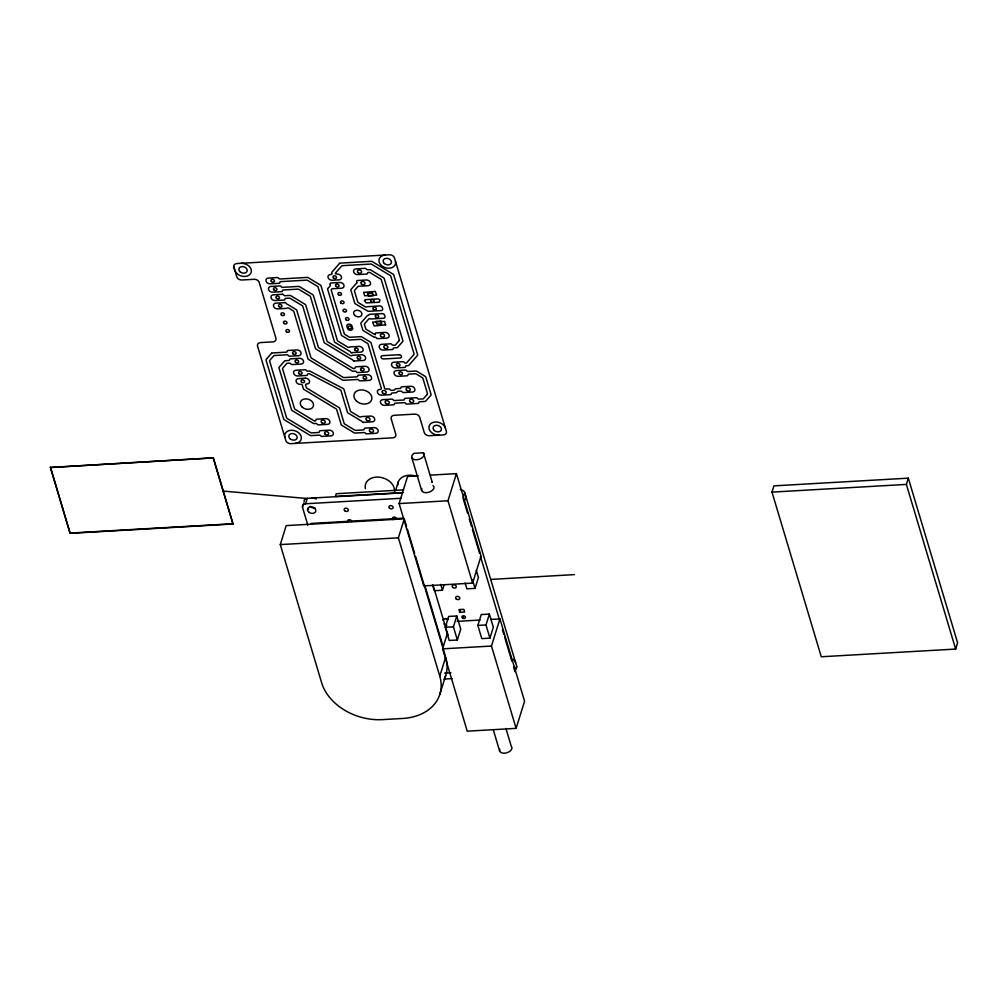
<?xml version="1.0" encoding="UTF-8"?>
<svg xmlns="http://www.w3.org/2000/svg" width="1008" height="1008" viewBox="0 0 1008 1008"><rect width="100%" height="100%" fill="white"/><g stroke="black" fill="none" stroke-linecap="round" stroke-linejoin="round"><path stroke-width="1.5" d="M50.4 467.485L213.368 457.871L232.999 523.996L70.119 533.345L50.4 467.485L213.368 457.871M70.119 533.345L50.488 467.208M444.2 679.216A51.295 38.291 17.3 0 0 445.7 657.14L439.778 676.141A51.295 38.291 17.3 0 1 402.734 718.452L382.385 719.624A51.295 38.291 17.3 0 1 321.691 682.907L280.287 544.597L286.196 525.596L404.296 518.83L406.539 526.34M307.881 525.281L302.488 507.289L303.761 503.206M302.488 507.289A4.271 3.188 17.3 0 1 305.575 503.761L307.264 498.33L402.809 492.849M395.489 490.846L398.261 481.963M430.479 475.121L456.435 473.634L481.081 555.962L472.626 583.103L423.763 585.913L399.118 503.584L407.572 476.431L418.27 475.826M439.778 676.141L398.374 537.831L404.296 518.83M472.626 583.103L447.98 500.774L456.435 473.634M460.291 489.586A4.271 3.188 17.3 0 1 464.726 492.647L463.037 498.078L467.51 513.034M432.558 584.854L434.322 590.701L442.462 590.234L444.15 584.804M445.271 627.304L448.648 616.442L456.8 615.976L460.744 629.143L457.355 640.004L449.215 640.471L445.271 627.304L453.411 626.837L456.8 615.976M490.757 619.429L499.93 618.899L524.576 701.228L516.109 728.368L467.246 731.178L442.6 648.85L447.502 633.137M459.774 612.335L458.955 609.601L463.844 609.311L464.663 612.045L459.774 612.335L460.618 609.613M439.753 694.6L445.675 675.599M465.142 582.977L466.893 588.836L475.033 588.37L478.422 577.508L476.23 570.188M477.842 625.426L481.232 614.565L489.371 614.099L493.315 627.278L489.938 638.14L481.786 638.606L477.842 625.426L485.995 624.96L489.371 614.099M516.109 728.368L491.476 646.04L499.93 618.899M464.726 492.647L516.676 666.187L514.987 671.618L513.639 667.132M771.989 492.118L773.93 485.869L908.309 478.157L957.6 642.814L955.66 649.064L821.281 656.762L771.989 492.118L906.368 484.407L908.309 478.157M284.747 302.665L276.016 303.156A3.415 2.558 17.3 0 0 273.546 305.978L273.685 306.445A3.415 2.558 17.3 0 0 277.729 308.889L286.448 308.385A1.285 0.958 17.3 0 0 287.116 308.146A1.285 0.958 17.3 0 1 288.742 308.146L293.29 310.905A1.285 0.958 17.3 0 1 293.857 311.573L307.982 358.772A1.285 0.958 17.3 0 0 308.549 359.44L342.594 380.041A1.285 0.958 17.3 0 0 343.552 380.281L357.437 379.487A1.285 0.958 17.3 0 1 358.861 380.192A1.285 0.958 17.3 0 0 360.284 380.898L369.054 380.394A3.415 2.558 17.3 0 0 371.524 377.572L371.385 377.105A3.415 2.558 17.3 0 0 367.34 374.661L358.621 375.165A1.285 0.958 17.3 0 0 357.664 376.009A1.285 0.958 17.3 0 1 356.706 376.853L344.106 377.572A1.285 0.958 17.3 0 1 343.161 377.332L311.485 358.168A1.285 0.958 17.3 0 1 310.918 357.487L296.793 310.3A1.285 0.958 17.3 0 0 296.226 309.62L287.532 304.366A1.285 0.958 17.3 0 0 287.141 304.189A1.285 0.958 17.3 0 1 286.222 303.458A1.84 1.373 17.3 0 0 284.798 302.387M351.868 352.636L360.599 352.145A3.415 2.558 17.3 0 0 363.069 349.322L362.93 348.856A3.415 2.558 17.3 0 0 358.886 346.412L350.167 346.903A1.285 0.958 17.3 0 0 349.499 347.143A1.285 0.958 17.3 0 1 347.873 347.143L337.945 341.145A1.285 0.958 17.3 0 1 337.378 340.465L321.01 285.768A1.285 0.958 17.3 0 0 320.443 285.1L308.158 277.666A1.285 0.958 17.3 0 0 307.201 277.427L280.123 278.977A1.285 0.958 17.3 0 1 278.699 278.271A1.285 0.958 17.3 0 0 277.276 277.565L268.506 278.069A3.415 2.558 17.3 0 0 266.036 280.892L266.175 281.345A3.415 2.558 17.3 0 0 270.22 283.802L278.939 283.298A1.285 0.958 17.3 0 0 279.896 282.454A1.285 0.958 17.3 0 1 280.854 281.61L306.646 280.136A1.285 0.958 17.3 0 1 307.591 280.375L317.507 286.373A1.285 0.958 17.3 0 1 318.074 287.053L334.454 341.75A1.285 0.958 17.3 0 0 335.021 342.43L349.083 350.935A1.285 0.958 17.3 0 0 349.474 351.099A1.285 0.958 17.3 0 1 350.393 351.842A1.84 1.373 17.3 0 0 351.817 352.913M354.375 361.003L363.107 360.499A3.415 2.558 17.3 0 0 365.564 357.676L365.438 357.223A3.415 2.558 17.3 0 0 361.381 354.778L352.674 355.27A1.285 0.958 17.3 0 0 351.994 355.509A1.285 0.958 17.3 0 1 350.368 355.509L327.6 341.737A1.285 0.958 17.3 0 1 327.033 341.057L313.375 295.42A1.285 0.958 17.3 0 0 312.808 294.739L299.464 286.663A1.285 0.958 17.3 0 0 298.507 286.423L282.631 287.343A1.285 0.958 17.3 0 1 281.207 286.637A1.285 0.958 17.3 0 0 279.783 285.932L271.013 286.436A3.415 2.558 17.3 0 0 268.544 289.258L268.682 289.712A3.415 2.558 17.3 0 0 272.727 292.156L281.446 291.665A1.285 0.958 17.3 0 0 282.404 290.821A1.285 0.958 17.3 0 1 283.361 289.976L297.952 289.145A1.285 0.958 17.3 0 1 298.897 289.384L309.872 296.024A1.285 0.958 17.3 0 1 310.439 296.692L324.11 342.342A1.285 0.958 17.3 0 0 324.677 343.022L351.578 359.302A1.285 0.958 17.3 0 0 351.981 359.465A1.285 0.958 17.3 0 1 352.901 360.209A1.84 1.373 17.3 0 0 354.312 361.267M363.447 422.314L372.179 421.823A3.415 2.558 17.3 0 0 374.648 419L374.51 418.534A3.415 2.558 17.3 0 0 370.465 416.09L361.746 416.581A1.285 0.958 17.3 0 0 361.078 416.821A1.285 0.958 17.3 0 1 359.453 416.821L350.973 411.692A1.285 0.958 17.3 0 1 350.406 411.025L343.892 389.264A1.285 0.958 17.3 0 0 343.237 388.534L310.162 371.246A1.285 0.958 17.3 0 0 309.292 371.057L307.717 371.146A1.285 0.958 17.3 0 1 306.293 370.44A1.285 0.958 17.3 0 0 304.87 369.734L296.1 370.238A3.415 2.558 17.3 0 0 293.63 373.061L293.769 373.527A3.415 2.558 17.3 0 0 297.814 375.971L306.533 375.467A1.285 0.958 17.3 0 0 307.49 374.623A1.285 0.958 17.3 0 1 308.448 373.792L308.889 373.766A1.285 0.958 17.3 0 1 309.746 373.955L340.339 389.945A1.285 0.958 17.3 0 1 340.994 390.663L347.47 412.297A1.285 0.958 17.3 0 0 348.037 412.978L360.662 420.613A1.285 0.958 17.3 0 0 361.053 420.777A1.285 0.958 17.3 0 1 361.973 421.52A1.84 1.373 17.3 0 0 363.397 422.591M423.398 452.781L414.086 453.31A6.413 3.805 -16.7 0 0 412.801 458.879A6.413 3.805 -16.7 0 0 421.205 458.388A6.413 3.805 -16.7 0 0 423.398 452.781L432.268 482.416A6.413 3.805 -16.7 0 0 431.928 482.126M403.565 489.875L336.218 493.731L335.374 496.453L402.709 492.584M305.575 503.761L401.121 498.28M399.118 503.584L447.98 500.774M70.195 533.068L233.087 523.732M311.018 523.454L403.427 518.162M280.287 544.597L398.374 537.831M490.707 579.424L574.484 574.61M462.622 617.312L463.403 617.274M457.166 621.356L480.073 620.033M442.6 648.85L491.476 646.04M444.717 673.155L450.979 672.802M444.339 679.027L452.201 678.573M223.146 491.072L305.978 498.431M465.671 495.797L465.709 495.936A8.543 6.388 17.3 0 1 465.482 499.59M906.368 484.407L955.66 649.064M469.312 519.019L471.542 526.504M472.437 529.49L479.606 553.43M480.501 556.429L499.766 620.752M502.45 629.735L503.786 634.221M504.693 637.207L511.85 661.147M472.412 579.587L475.033 588.37M485.995 624.96L489.938 638.14M505.928 728.444L511.245 746.235A6.413 3.805 -16.7 0 1 506.432 752.9A6.413 3.805 -16.7 0 1 499.779 749.158M375.442 334.53L375.278 333.963A1.285 0.958 17.3 0 1 376.211 332.905L384.917 332.413A3.415 2.558 17.3 0 1 388.962 334.858L389.101 335.324A3.415 2.558 17.3 0 1 386.631 338.146L377.861 338.638A1.285 0.958 17.3 0 1 376.438 337.932A1.285 0.958 17.3 0 0 375.014 337.226M411.781 457.506L421.634 490.43M493.353 730.006L499.615 750.96M440.71 584.388L442.462 590.234M453.411 626.837L457.355 640.004M433.112 585.409L447.993 635.128M424.834 585.421L443.318 647.186M407.446 529.351L414.641 553.405M415.548 556.416L445.246 655.628M233.894 267.057L236.855 276.935A4.271 3.188 17.3 0 0 241.907 279.997L254.129 279.292A4.271 3.188 17.3 0 1 259.182 282.353L275.94 338.335A4.271 3.188 17.3 0 1 272.853 341.863L260.644 342.569A4.271 3.188 17.3 0 0 257.557 346.084L285.844 440.597A4.271 3.188 17.3 0 0 290.909 443.659L392.704 437.825A4.271 3.188 17.3 0 0 395.791 434.297L391.167 418.824A4.271 3.188 17.3 0 1 394.241 415.296L414.603 414.124A4.271 3.188 17.3 0 1 419.668 417.186L424.305 432.659A4.271 3.188 17.3 0 0 429.358 435.721L443.306 434.927A4.271 3.188 17.3 0 0 446.393 431.399L394.443 257.846A4.271 3.188 17.3 0 0 389.39 254.785L236.981 263.529A4.271 3.188 17.3 0 0 233.894 267.057L234.927 270.497A8.543 6.388 17.3 0 0 245.057 276.469A8.543 6.388 17.3 0 0 251.181 269.464A8.543 6.388 17.3 0 0 241.24 263.29M213.28 458.136L232.999 523.996M445.448 428.249L445.41 428.098A8.543 6.388 17.3 0 0 435.229 421.987A8.543 6.388 17.3 0 0 429.143 429.131A8.543 6.388 17.3 0 0 439.412 435.141M284.823 437.157A8.543 6.388 17.3 0 1 291.098 430.252A8.543 6.388 17.3 0 1 301.14 436.325A8.543 6.388 17.3 0 1 295.155 443.419M395.476 261.286A8.543 6.388 17.3 0 1 389.201 268.204A8.543 6.388 17.3 0 1 379.159 262.13A8.543 6.388 17.3 0 1 385.132 255.037M374.762 337.252A1.285 0.958 17.3 0 1 373.817 337.012L363.371 330.687A1.285 0.958 17.3 0 1 362.817 330.019L360.877 323.555A1.285 0.958 17.3 0 1 361.028 322.837L367.189 315.781A1.285 0.958 17.3 0 1 367.97 315.441M375.329 334.53A1.285 0.958 17.3 0 1 374.371 334.291L366.61 329.591A2.142 1.6 17.3 0 1 365.665 328.469L364.455 324.463A1.285 0.958 17.3 0 1 364.606 323.732L368.789 318.956A1.285 0.958 17.3 0 1 370.39 318.793A1.285 0.958 17.3 0 0 371.221 318.969L383.405 318.263A2.142 1.6 17.3 0 0 384.955 316.499L384.539 315.139A2.142 1.6 17.3 0 0 382.019 313.614L369.835 314.307A1.285 0.958 17.3 0 0 368.915 314.874A1.285 0.958 17.3 0 1 367.996 315.441M315.038 420.84A1.285 0.958 17.3 0 0 315.995 419.996A1.285 0.958 17.3 0 1 316.953 419.152L325.672 418.66A3.415 2.558 17.3 0 1 329.717 421.105L329.855 421.571A3.415 2.558 17.3 0 1 327.386 424.381L318.616 424.885A1.285 0.958 17.3 0 1 317.192 424.179A1.285 0.958 17.3 0 0 315.769 423.473L314.168 423.574A1.285 0.958 17.3 0 1 313.223 423.335L292.118 410.571A1.285 0.958 17.3 0 1 291.551 409.891L279.002 367.933A1.285 0.958 17.3 0 1 279.14 367.214L284.546 361.053A1.285 0.958 17.3 0 1 285.327 360.713L288.691 360.511A1.285 0.958 17.3 0 0 289.649 359.68A1.285 0.958 17.3 0 1 290.619 358.835L299.326 358.331A3.415 2.558 17.3 0 1 303.37 360.776L303.509 361.242A3.415 2.558 17.3 0 1 301.039 364.064L292.27 364.568A1.285 0.958 17.3 0 1 290.846 363.863A1.285 0.958 17.3 0 0 289.422 363.157L287.456 363.271A1.285 0.958 17.3 0 0 286.688 363.611L282.731 368.122A1.285 0.958 17.3 0 0 282.58 368.84L294.487 408.618A1.285 0.958 17.3 0 0 295.054 409.286L313.778 420.613A1.285 0.958 17.3 0 0 314.735 420.853M330.107 284.042A1.285 0.958 17.3 0 1 331.04 282.983L339.746 282.492A3.415 2.558 17.3 0 1 343.791 284.936L343.93 285.403A3.415 2.558 17.3 0 1 341.46 288.225L332.552 288.729A1.285 0.958 17.3 0 0 331.771 289.069L331.405 289.498A1.285 0.958 17.3 0 0 331.254 290.216L344.27 333.711A1.285 0.958 17.3 0 0 344.837 334.391L349.196 337.025A1.285 0.958 17.3 0 0 350.141 337.264L360.851 336.647A1.285 0.958 17.3 0 1 361.809 336.886L370.44 342.115A1.285 0.958 17.3 0 1 371.007 342.796L384.59 388.143A1.285 0.958 17.3 0 0 386.102 389.063L388.685 388.912A1.285 0.958 17.3 0 1 390.109 389.617A1.285 0.958 17.3 0 0 391.532 390.323L393.8 390.197A1.285 0.958 17.3 0 0 394.569 389.857L395.262 389.063A1.285 0.958 17.3 0 1 396.043 388.723L400 388.496A1.285 0.958 17.3 0 0 400.957 387.664A1.285 0.958 17.3 0 1 401.915 386.82L410.634 386.316A3.415 2.558 17.3 0 1 414.679 388.76L414.817 389.227A3.415 2.558 17.3 0 1 412.348 392.049L403.578 392.553A1.285 0.958 17.3 0 1 402.154 391.847A1.285 0.958 17.3 0 0 400.73 391.142L398.185 391.28A1.285 0.958 17.3 0 0 397.404 391.621L396.711 392.414A1.285 0.958 17.3 0 1 395.93 392.755L392.263 392.969A1.285 0.958 17.3 0 0 391.306 393.8A1.285 0.958 17.3 0 1 390.348 394.645L381.629 395.149A3.415 2.558 17.3 0 1 377.584 392.704L377.446 392.238A3.415 2.558 17.3 0 1 379.915 389.416L380.407 389.39A1.285 0.958 17.3 0 0 381.326 388.332L368.084 344.068A1.285 0.958 17.3 0 0 367.517 343.4L361.242 339.595A1.285 0.958 17.3 0 0 360.297 339.356L349.587 339.973A1.285 0.958 17.3 0 1 348.629 339.734L341.901 335.664A1.285 0.958 17.3 0 1 341.334 334.984L327.663 289.309A1.285 0.958 17.3 0 1 327.814 288.59L329.818 286.31A3.415 2.558 17.3 0 0 330.208 284.382M392.906 519.611A2.142 1.6 17.3 0 1 393.523 517.18A2.142 1.6 17.3 0 1 396.522 518.641M347.71 521.59A2.142 1.6 17.3 0 1 349.385 519.674A2.142 1.6 17.3 0 1 351.779 521.665M446.985 625.225A4.271 3.188 17.3 0 1 443.885 623.939M442.978 620.046A4.271 3.188 17.3 0 1 448.157 619.051M516.676 666.187A4.271 3.188 17.3 0 1 514.471 669.589M304.189 501.858A4.271 3.188 17.3 0 1 307.264 498.33M315.025 507.881A4.271 3.188 17.3 0 1 310.149 506.394M447.955 619.681A4.271 3.188 17.3 0 1 445.561 618.484M432.999 485.478A6.413 3.805 -16.7 0 1 428.665 492.32A6.413 3.805 -16.7 0 1 421.81 488.59M365.375 488.628A14.956 11.164 17.3 0 1 378.983 477.149A14.956 11.164 17.3 0 1 394.493 491.098M397.757 485.113A14.956 11.164 17.3 0 1 416.216 476.255M308.624 509.468A8.543 6.388 17.3 0 1 308.146 509.128M311.522 498.078A8.543 6.388 17.3 0 1 316.26 498.973M513.173 659.282A8.543 6.388 17.3 0 1 515.642 662.76M385.61 324.866L374.258 325.987L372.582 322.119L384.602 321.426L385.61 324.929M363.724 292.471L364.669 295.772L376.753 295.079L375.203 291.413L363.737 292.408M364.468 300.56L366.194 302.828A2.86 2.129 17.3 0 0 367.164 302.904L378.542 302.249A2.86 2.129 17.3 0 0 379.436 302.072L379.928 299.993L378.517 299.023A2.86 2.129 17.3 0 0 377.546 298.948L366.169 299.59A2.86 2.129 17.3 0 0 365.274 299.779L364.505 300.447M339.507 263.453L331.947 272.097A1.285 0.958 17.3 0 0 331.796 272.815L331.985 273.42A1.285 0.958 17.3 0 1 331.052 274.478L330.561 274.504A3.415 2.558 17.3 0 0 328.091 277.326L328.23 277.792A3.415 2.558 17.3 0 0 332.287 280.237L338.965 279.859A3.415 2.558 17.3 0 0 341.422 277.036L341.296 276.57A3.415 2.558 17.3 0 0 337.239 274.126L335.387 273.722A1.285 0.958 17.3 0 1 335.525 273.004L341.649 266.011A1.285 0.958 17.3 0 1 342.43 265.671L370.73 264.046A1.285 0.958 17.3 0 1 371.687 264.285L390.235 275.512A1.285 0.958 17.3 0 1 390.802 276.192L414.036 353.808A1.285 0.958 17.3 0 1 413.897 354.526L406.678 362.767A1.285 0.958 17.3 0 1 405.909 363.107L405.682 363.119A1.285 0.958 17.3 0 1 404.258 362.414A1.285 0.958 17.3 0 0 402.835 361.708L394.052 362.212A3.415 2.558 17.3 0 0 391.583 365.035L391.721 365.501A3.415 2.558 17.3 0 0 395.779 367.945L404.548 367.441A1.285 0.958 17.3 0 0 405.506 366.597A1.285 0.958 17.3 0 1 406.463 365.753L408.038 365.665A1.285 0.958 17.3 0 0 408.82 365.324L417.476 355.433A1.285 0.958 17.3 0 0 417.627 354.715L393.737 274.919A1.285 0.958 17.3 0 0 393.17 274.239L372.242 261.576A1.285 0.958 17.3 0 0 371.297 261.337L340.288 263.113A1.285 0.958 17.3 0 0 339.507 263.453M271.58 353.279L266.2 359.428A1.285 0.958 17.3 0 0 266.049 360.146L283.676 419.051A1.285 0.958 17.3 0 0 284.243 419.731L310.099 435.368A1.285 0.958 17.3 0 0 311.044 435.607L319.259 435.141A1.285 0.958 17.3 0 1 320.632 435.771A1.285 0.958 17.3 0 0 322.018 436.414L330.838 435.91A3.415 2.558 17.3 0 0 333.308 433.087L333.169 432.634A3.415 2.558 17.3 0 0 329.125 430.177L320.405 430.681A1.285 0.958 17.3 0 0 319.448 431.588A1.285 0.958 17.3 0 1 318.49 432.495L311.598 432.898A1.285 0.958 17.3 0 1 310.653 432.659L287.179 418.459A1.285 0.958 17.3 0 1 286.612 417.778L269.627 361.053A1.285 0.958 17.3 0 1 269.779 360.335L273.71 355.837A1.285 0.958 17.3 0 1 274.491 355.496L286.915 354.791A1.285 0.958 17.3 0 1 288.338 355.496A1.285 0.958 17.3 0 0 289.762 356.202L298.544 355.698A3.415 2.558 17.3 0 0 301.014 352.876L300.875 352.409A3.415 2.558 17.3 0 0 296.818 349.965L288.112 350.469A1.285 0.958 17.3 0 0 287.154 351.313A1.285 0.958 17.3 0 1 286.184 352.157L272.349 352.951A1.285 0.958 17.3 0 0 271.58 353.279M356.681 282.983L351.023 289.435A1.285 0.958 17.3 0 0 350.885 290.153L354.766 303.156A1.285 0.958 17.3 0 0 355.333 303.836L366.446 310.376A1.285 0.958 17.3 0 1 367.403 310.842A1.285 0.958 17.3 0 0 368.651 311.308L381.112 310.59A2.142 1.6 17.3 0 0 382.649 308.826L382.246 307.465A2.142 1.6 17.3 0 0 379.714 305.941L367.618 306.671A3.629 2.709 17.3 0 0 366.962 306.848L365.576 306.974L358.268 302.564A1.285 0.958 17.3 0 1 357.701 301.883L354.463 291.06A1.285 0.958 17.3 0 1 354.614 290.342L357.89 286.6A1.285 0.958 17.3 0 1 358.659 286.259L367.97 285.73A3.415 2.558 17.3 0 0 370.44 282.908L370.301 282.442A3.415 2.558 17.3 0 0 366.257 279.997L357.538 280.501A1.285 0.958 17.3 0 0 356.618 281.56L356.832 282.265A1.285 0.958 17.3 0 1 356.681 282.983M399.143 340.628L395.489 344.812A1.285 0.958 17.3 0 1 394.708 345.152L393.309 345.227A1.285 0.958 17.3 0 1 391.885 344.522A1.285 0.958 17.3 0 0 390.461 343.816L381.692 344.32A3.415 2.558 17.3 0 0 379.222 347.143L379.361 347.596A3.415 2.558 17.3 0 0 383.405 350.053L392.175 349.549A1.285 0.958 17.3 0 0 393.145 348.705A1.285 0.958 17.3 0 1 394.103 347.861L396.85 347.71A1.285 0.958 17.3 0 0 397.618 347.369L402.734 341.523A1.285 0.958 17.3 0 0 402.885 340.805L384.224 278.51A1.285 0.958 17.3 0 0 383.657 277.83L370.553 269.892A1.285 0.958 17.3 0 0 369.596 269.653L367.744 269.766A1.285 0.958 17.3 0 1 366.32 269.06A1.285 0.958 17.3 0 0 364.896 268.355L356.126 268.859A3.415 2.558 17.3 0 0 353.657 271.681L353.795 272.135A3.415 2.558 17.3 0 0 357.84 274.579L366.559 274.088A1.285 0.958 17.3 0 0 367.517 273.244A1.285 0.958 17.3 0 1 368.474 272.399L369.041 272.374A1.285 0.958 17.3 0 1 369.986 272.614L380.734 279.103A1.285 0.958 17.3 0 1 381.301 279.783L399.294 339.91A1.285 0.958 17.3 0 1 399.143 340.628M427.329 394.292L423.574 398.576A1.285 0.958 17.3 0 1 422.806 398.916L419.026 399.13A1.285 0.958 17.3 0 1 417.602 398.425A1.285 0.958 17.3 0 0 416.178 397.719L405.367 398.336A1.285 0.958 17.3 0 0 404.41 399.181A1.285 0.958 17.3 0 1 403.452 400.025L394.594 400.529A1.285 0.958 17.3 0 1 393.17 399.823A1.285 0.958 17.3 0 0 391.747 399.118L382.977 399.622A3.415 2.558 17.3 0 0 380.507 402.444L380.646 402.91A3.415 2.558 17.3 0 0 384.691 405.355L393.397 404.851A1.285 0.958 17.3 0 0 394.367 404.019A1.285 0.958 17.3 0 1 395.325 403.175L404.183 402.658A1.285 0.958 17.3 0 1 405.607 403.364A1.285 0.958 17.3 0 0 407.03 404.069L417.829 403.452A1.285 0.958 17.3 0 0 418.799 402.608A1.285 0.958 17.3 0 1 419.756 401.776L424.935 401.474A1.285 0.958 17.3 0 0 425.716 401.134L430.907 395.199A1.285 0.958 17.3 0 0 431.059 394.481L425.855 377.093A1.285 0.958 17.3 0 0 425.288 376.412L416.808 371.284A1.285 0.958 17.3 0 0 415.863 371.045L408.177 371.486A1.285 0.958 17.3 0 1 406.753 370.78A1.285 0.958 17.3 0 0 405.329 370.075L396.56 370.579A3.415 2.558 17.3 0 0 394.09 373.401L394.229 373.867A3.415 2.558 17.3 0 0 398.273 376.312L406.993 375.808A1.285 0.958 17.3 0 0 407.95 374.963A1.285 0.958 17.3 0 1 408.908 374.119L415.296 373.754A1.285 0.958 17.3 0 1 416.254 373.993L422.365 377.698A1.285 0.958 17.3 0 1 422.932 378.378L427.48 393.574A1.285 0.958 17.3 0 1 427.329 394.292M282.29 294.298L273.521 294.802A3.415 2.558 17.3 0 0 271.051 297.612L271.19 298.078A3.415 2.558 17.3 0 0 275.234 300.523L283.941 300.031A1.285 0.958 17.3 0 0 284.911 299.187A1.285 0.958 17.3 0 1 285.869 298.343L289.271 298.141A1.285 0.958 17.3 0 1 290.228 298.381L302.236 305.651A1.285 0.958 17.3 0 1 302.803 306.331L315.391 348.377A1.285 0.958 17.3 0 0 315.958 349.058L352.208 370.982A1.285 0.958 17.3 0 0 353.153 371.221L354.929 371.12A1.285 0.958 17.3 0 1 356.353 371.826A1.285 0.958 17.3 0 0 357.777 372.532L366.547 372.028A3.415 2.558 17.3 0 0 369.016 369.205L368.878 368.752A3.415 2.558 17.3 0 0 364.833 366.295L356.126 366.799A1.285 0.958 17.3 0 0 355.156 367.643A1.285 0.958 17.3 0 1 354.199 368.487L353.72 368.512A1.285 0.958 17.3 0 1 352.762 368.273L318.893 347.785A1.285 0.958 17.3 0 1 318.326 347.105L305.739 305.059A1.285 0.958 17.3 0 0 305.172 304.378L290.783 295.672A1.285 0.958 17.3 0 0 289.838 295.432L285.138 295.709A1.285 0.958 17.3 0 1 283.714 295.004A1.285 0.958 17.3 0 0 282.29 294.298M372.494 293.089L367.618 293.378L368.424 296.113L373.313 295.823L372.494 293.089M380.873 321.086L375.997 321.363L376.803 324.097L381.692 323.82L380.873 321.086M398.903 354.728L382.612 355.66A2.142 1.6 17.3 0 0 381.074 357.424A2.142 1.6 17.3 0 0 383.594 358.961L399.886 358.029A2.142 1.6 17.3 0 0 401.423 356.265A2.142 1.6 17.3 0 0 398.903 354.728M305.285 378.227L298.607 378.605A3.415 2.558 17.3 0 0 296.138 381.427L296.276 381.893A3.415 2.558 17.3 0 0 300.321 384.338L300.812 384.313A1.285 0.958 17.3 0 1 302.324 385.22L303.383 388.76A1.285 0.958 17.3 0 0 303.95 389.441L336.13 408.908A1.285 0.958 17.3 0 1 336.697 409.588L341.195 424.62A1.285 0.958 17.3 0 0 341.762 425.3L354.224 432.835A1.285 0.958 17.3 0 0 355.181 433.075L364.052 432.571A1.285 0.958 17.3 0 1 365.425 433.213A1.285 0.958 17.3 0 0 366.811 433.843L375.631 433.339A3.415 2.558 17.3 0 0 378.101 430.517L377.962 430.063A3.415 2.558 17.3 0 0 373.918 427.619L365.198 428.11A1.285 0.958 17.3 0 0 364.241 429.017A1.285 0.958 17.3 0 1 363.283 429.925L355.736 430.366A1.285 0.958 17.3 0 1 354.791 430.126L344.698 424.015A1.285 0.958 17.3 0 1 344.131 423.347L339.633 408.303A1.285 0.958 17.3 0 0 339.066 407.623L306.886 388.156A1.285 0.958 17.3 0 1 306.319 387.475L305.588 385.043A1.285 0.958 17.3 0 1 306.508 383.985L306.999 383.947A3.415 2.558 17.3 0 0 309.469 381.137L309.33 380.671A3.415 2.558 17.3 0 0 305.285 378.227M352.561 328.079L351.956 326.025A2.646 1.978 17.3 0 0 348.818 324.122A2.646 1.978 17.3 0 0 346.903 326.315L347.521 328.369A2.646 1.978 17.3 0 0 350.658 330.271A2.646 1.978 17.3 0 0 352.561 328.079M302.211 407.144A6.779 5.065 17.3 0 0 313.337 406.287A6.779 5.065 17.3 0 0 305.197 398.891A6.779 5.065 17.3 0 0 302.211 407.144M356.542 401.096A9.173 6.842 17.3 0 0 371.587 399.937A9.173 6.842 17.3 0 0 360.587 389.932A9.173 6.842 17.3 0 0 356.542 401.096M434.297 430.479A4.271 3.188 17.3 0 0 441.315 429.937A4.271 3.188 17.3 0 0 436.174 425.288A4.271 3.188 17.3 0 0 434.297 430.479M354.791 315.454A4.271 3.188 17.3 0 0 361.809 314.924A4.271 3.188 17.3 0 0 356.681 310.262A4.271 3.188 17.3 0 0 354.791 315.454M240.068 271.795A4.271 3.188 17.3 0 0 247.073 271.253A4.271 3.188 17.3 0 0 241.945 266.591A4.271 3.188 17.3 0 0 240.068 271.795M384.325 263.516A4.271 3.188 17.3 0 0 391.331 262.987A4.271 3.188 17.3 0 0 386.203 258.325A4.271 3.188 17.3 0 0 384.325 263.516M290.039 438.757A4.271 3.188 17.3 0 0 297.058 438.215A4.271 3.188 17.3 0 0 291.929 433.553A4.271 3.188 17.3 0 0 290.039 438.757M371.095 301.694A1.777 1.323 17.3 0 0 374.031 301.518A1.777 1.323 17.3 0 0 371.939 299.552A1.777 1.323 17.3 0 0 371.095 301.694M375.745 317.092A1.777 1.323 17.3 0 0 378.643 316.814A1.777 1.323 17.3 0 0 376.463 314.912A1.777 1.323 17.3 0 0 375.745 317.092M373.451 309.418A1.777 1.323 17.3 0 0 376.337 309.141A1.777 1.323 17.3 0 0 374.17 307.238A1.777 1.323 17.3 0 0 373.451 309.418M380.961 336.42A2.142 1.6 17.3 0 0 384.464 336.155A2.142 1.6 17.3 0 0 381.893 333.824A2.142 1.6 17.3 0 0 380.961 336.42M384.413 347.949A2.142 1.6 17.3 0 0 387.916 347.684A2.142 1.6 17.3 0 0 385.346 345.353A2.142 1.6 17.3 0 0 384.413 347.949M399.433 374.081A1.84 1.373 17.3 0 0 402.444 373.842A1.84 1.373 17.3 0 0 400.239 371.839A1.84 1.373 17.3 0 0 399.433 374.081M396.925 365.715A1.84 1.373 17.3 0 0 399.949 365.476A1.84 1.373 17.3 0 0 397.732 363.472A1.84 1.373 17.3 0 0 396.925 365.715M358.029 272.538A2.142 1.6 17.3 0 0 361.532 272.261A2.142 1.6 17.3 0 0 358.974 269.93A2.142 1.6 17.3 0 0 358.029 272.538M361.481 284.054A2.142 1.6 17.3 0 0 364.984 283.79A2.142 1.6 17.3 0 0 362.414 281.459A2.142 1.6 17.3 0 0 361.481 284.054M410.117 401.852A2.142 1.6 17.3 0 0 413.62 401.587A2.142 1.6 17.3 0 0 411.062 399.256A2.142 1.6 17.3 0 0 410.117 401.852M406.665 390.335A2.142 1.6 17.3 0 0 410.18 390.058A2.142 1.6 17.3 0 0 407.61 387.727A2.142 1.6 17.3 0 0 406.665 390.335M325.156 434.196A2.142 1.6 17.3 0 0 328.658 433.919A2.142 1.6 17.3 0 0 326.101 431.6A2.142 1.6 17.3 0 0 325.156 434.196M321.703 422.667A2.142 1.6 17.3 0 0 325.206 422.402A2.142 1.6 17.3 0 0 322.648 420.071A2.142 1.6 17.3 0 0 321.703 422.667M369.949 431.626A2.142 1.6 17.3 0 0 373.451 431.361A2.142 1.6 17.3 0 0 370.894 429.03A2.142 1.6 17.3 0 0 369.949 431.626M366.496 420.097A2.142 1.6 17.3 0 0 369.999 419.832A2.142 1.6 17.3 0 0 367.441 417.501A2.142 1.6 17.3 0 0 366.496 420.097M357.626 358.646A1.84 1.373 17.3 0 0 360.65 358.42A1.84 1.373 17.3 0 0 358.445 356.416A1.84 1.373 17.3 0 0 357.626 358.646M355.131 350.293A1.84 1.373 17.3 0 0 358.142 350.053A1.84 1.373 17.3 0 0 355.937 348.05A1.84 1.373 17.3 0 0 355.131 350.293M299.023 373.741A1.84 1.373 17.3 0 0 302.035 373.502A1.84 1.373 17.3 0 0 299.83 371.498A1.84 1.373 17.3 0 0 299.023 373.741M301.531 382.108A1.84 1.373 17.3 0 0 304.542 381.868A1.84 1.373 17.3 0 0 302.337 379.865A1.84 1.373 17.3 0 0 301.531 382.108M295.571 362.212A1.84 1.373 17.3 0 0 298.582 361.985A1.84 1.373 17.3 0 0 296.377 359.969A1.84 1.373 17.3 0 0 295.571 362.212M293.063 353.846A1.84 1.373 17.3 0 0 296.087 353.619A1.84 1.373 17.3 0 0 293.882 351.616A1.84 1.373 17.3 0 0 293.063 353.846M361.078 370.175A1.84 1.373 17.3 0 0 364.09 369.949A1.84 1.373 17.3 0 0 361.885 367.945A1.84 1.373 17.3 0 0 361.078 370.175M363.586 378.542A1.84 1.373 17.3 0 0 366.597 378.315A1.84 1.373 17.3 0 0 364.392 376.312A1.84 1.373 17.3 0 0 363.586 378.542M382.637 393.044A2.142 1.6 17.3 0 0 386.14 392.78A2.142 1.6 17.3 0 0 383.569 390.449A2.142 1.6 17.3 0 0 382.637 393.044M385.686 403.25A2.142 1.6 17.3 0 0 389.189 402.986A2.142 1.6 17.3 0 0 386.631 400.655A2.142 1.6 17.3 0 0 385.686 403.25M333.497 277.994A1.814 1.361 17.3 0 0 336.483 277.767A1.814 1.361 17.3 0 0 334.303 275.789A1.814 1.361 17.3 0 0 333.497 277.994M336.004 286.36A1.814 1.361 17.3 0 0 338.99 286.133A1.814 1.361 17.3 0 0 336.811 284.155A1.814 1.361 17.3 0 0 336.004 286.36M341.019 303.093A1.814 1.361 17.3 0 0 343.993 302.854A1.814 1.361 17.3 0 0 341.813 300.875A1.814 1.361 17.3 0 0 341.019 303.093M338.512 294.727A1.814 1.361 17.3 0 0 341.485 294.5A1.814 1.361 17.3 0 0 339.305 292.509A1.814 1.361 17.3 0 0 338.512 294.727M346.021 319.813A1.814 1.361 17.3 0 0 349.007 319.586A1.814 1.361 17.3 0 0 346.828 317.608A1.814 1.361 17.3 0 0 346.021 319.813M348.529 328.18A1.814 1.361 17.3 0 0 351.502 327.953A1.814 1.361 17.3 0 0 349.322 325.975A1.814 1.361 17.3 0 0 348.529 328.18M343.514 311.447A1.814 1.361 17.3 0 0 346.5 311.22A1.814 1.361 17.3 0 0 344.32 309.242A1.814 1.361 17.3 0 0 343.514 311.447M271.442 281.56A1.814 1.361 17.3 0 0 274.428 281.32A1.814 1.361 17.3 0 0 272.248 279.342A1.814 1.361 17.3 0 0 271.442 281.56M273.949 289.913A1.814 1.361 17.3 0 0 276.923 289.687A1.814 1.361 17.3 0 0 274.743 287.708A1.814 1.361 17.3 0 0 273.949 289.913M278.951 306.646A1.814 1.361 17.3 0 0 281.938 306.419A1.814 1.361 17.3 0 0 279.758 304.441A1.814 1.361 17.3 0 0 278.951 306.646M276.457 298.28A1.814 1.361 17.3 0 0 279.43 298.053A1.814 1.361 17.3 0 0 277.25 296.075A1.814 1.361 17.3 0 0 276.457 298.28M283.966 323.379A1.814 1.361 17.3 0 0 286.94 323.152A1.814 1.361 17.3 0 0 284.76 321.161A1.814 1.361 17.3 0 0 283.966 323.379M286.474 331.745A1.814 1.361 17.3 0 0 289.447 331.506A1.814 1.361 17.3 0 0 287.267 329.528A1.814 1.361 17.3 0 0 286.474 331.745M281.459 315.013A1.814 1.361 17.3 0 0 284.445 314.786A1.814 1.361 17.3 0 0 282.265 312.808A1.814 1.361 17.3 0 0 281.459 315.013M389.579 508.221A2.142 1.6 17.3 0 0 393.07 507.881A2.142 1.6 17.3 0 0 390.449 505.588A2.142 1.6 17.3 0 0 389.579 508.221M344.786 510.791A2.142 1.6 17.3 0 0 348.277 510.451A2.142 1.6 17.3 0 0 345.656 508.158A2.142 1.6 17.3 0 0 344.786 510.791M452.806 587.437A2.142 1.6 17.3 0 0 456.284 587.11A2.142 1.6 17.3 0 0 453.663 584.816A2.142 1.6 17.3 0 0 452.806 587.437M456.259 598.966A2.142 1.6 17.3 0 0 459.736 598.626A2.142 1.6 17.3 0 0 457.115 596.333A2.142 1.6 17.3 0 0 456.259 598.966M462.496 617.967A1.777 1.323 17.3 0 0 465.394 617.69A1.777 1.323 17.3 0 0 463.214 615.787A1.777 1.323 17.3 0 0 462.496 617.967M308.725 512.077A4.271 3.188 17.3 0 0 315.693 511.409A4.271 3.188 17.3 0 0 310.451 506.835A4.271 3.188 17.3 0 0 308.725 512.077"/></g></svg>
